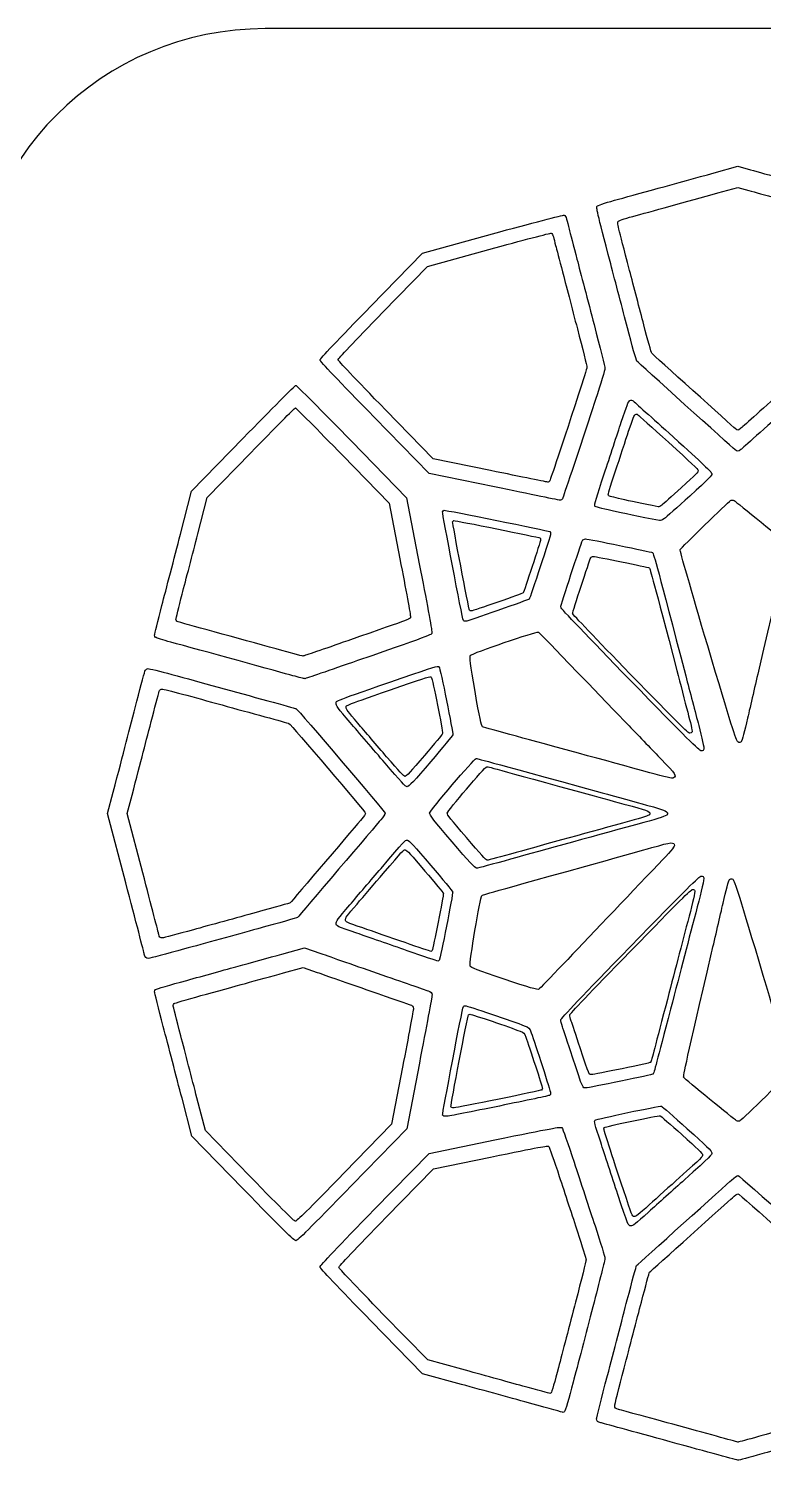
# Model space of a CAD drawing. Extents: x 0 to 3056, y 2 to 1701.
# Drawn here: x 528.6 to 770.3, y 1229.5 to 1700.7 of the extents above; entities that cross this region are included whole.
import ezdxf

# ---------------------------------------------------------------- set-up
doc = ezdxf.new("R2010")
doc.units = 0
doc.layers.add('K0102_Printing_Least_6', color=7, linetype='CONTINUOUS')

msp = doc.modelspace()

# ---------------------------------------------------------------- linework, layer by layer
at = {"layer": 'K0102_Printing_Least_6', "color": 1}
for points in [[(921.918377, 1700.664957), (606.480385, 1700.664957)], [(755.318381, 1646.582959), (761.936381, 1648.411959), (765.503381, 1647.423959)], [(641.324384, 1609.48496), (658.175384, 1626.789959), (681.226383, 1633.133959)], [(681.859383, 1549.844961), (660.347383, 1554.242961), (642.410384, 1572.645961)], [(762.787381, 1569.042961), (762.787381, 1569.045961)], [(584.293385, 1534.408962), (587.381385, 1546.347961), (601.702385, 1561.090961)], [(631.945384, 1560.191961), (647.183384, 1544.550961), (650.741384, 1526.199962)], [(566.190386, 1422.832964), (561.068386, 1442.423964), (562.634386, 1448.405964)], [(612.459385, 1389.932965), (618.886385, 1391.704965), (623.531384, 1390.098965)], [(651.599384, 1358.860966), (647.993384, 1340.153966), (632.488384, 1324.199967)], [(601.299385, 1323.130967), (586.806385, 1338.018967), (583.979385, 1348.867966)], [(646.242384, 1309.509967), (661.804383, 1325.478967), (680.598383, 1329.327967)], [(671.107383, 1259.488969), (659.896384, 1262.569968), (645.286384, 1277.561968)]]:
    msp.add_lwpolyline(points, dxfattribs=at)
at = {"layer": 'K0102_Printing_Least_6', "color": 4}
for points in [[(754.164681, 1653.215959), (761.933681, 1655.363959), (766.121681, 1654.203959)], [(645.136584, 1607.31336), (659.847584, 1622.421359), (679.971583, 1627.960359)], [(680.524583, 1555.246361), (661.743583, 1559.086361), (646.084584, 1575.152361)], [(578.570686, 1534.297962), (582.222685, 1548.414961), (599.156685, 1565.848961)], [(634.918684, 1564.785961), (652.937684, 1546.289961), (657.144684, 1524.590962)], [(762.933681, 1562.176961), (762.933681, 1562.180961)], [(554.613686, 1442.430964), (556.437686, 1449.398964)], [(560.578686, 1419.613965), (554.613686, 1442.430964)], [(611.961685, 1396.113965), (619.382685, 1398.160965), (624.746684, 1396.305965)], [(657.156684, 1360.234966), (652.992684, 1338.633967), (635.089684, 1320.211967)], [(599.074685, 1318.977967), (582.339685, 1336.168967), (579.074686, 1348.695966)], [(642.410684, 1312.148967), (660.347683, 1330.555967), (682.011683, 1334.992967)], [(671.070683, 1254.492969), (658.148684, 1258.043969), (641.308684, 1275.324968)]]:
    msp.add_lwpolyline(points, dxfattribs=at)
at = {"layer": 'K0102_Printing_Least_6', "color": 1}
for points in [[(722.500382, 1637.213959)], [(641.324384, 1609.48496)], [(721.698382, 1555.167961)], [(668.108383, 1538.350962)], [(579.139386, 1514.604962)], [(707.551382, 1508.199962)], [(651.035384, 1484.241963)], [(652.522384, 1430.446964)], [(689.004383, 1429.558964)], [(726.498382, 1396.969965)], [(697.608383, 1351.994966)], [(717.980382, 1339.043967)], [(616.390385, 1308.245967)], [(762.066381, 1235.529969)]]:
    msp.add_lwpolyline(points, close=True, dxfattribs=at)
at = {"layer": 'K0102_Printing_Least_6', "color": 4}
for points in [[(709.126582, 1601.89136)], [(634.918684, 1564.785961)], [(717.953682, 1554.137861)], [(733.859682, 1528.234962)], [(693.281683, 1512.949962)], [(689.091483, 1467.788563)], [(645.855684, 1458.961964)], [(687.152583, 1427.324964)], [(663.726683, 1394.185065)], [(704.489482, 1392.825165)], [(570.039686, 1383.723965)], [(744.111481, 1355.529466)], [(700.347682, 1350.363966)], [(711.949582, 1352.074966)], [(753.406681, 1330.734967)], [(624.472684, 1293.176968)], [(715.468682, 1243.168869)]]:
    msp.add_lwpolyline(points, close=True, dxfattribs=at)
at = {"layer": 'K0102_Printing_Least_6', "color": 1}
for points in [[(606.480385, 1700.664957), (552.757386, 1700.664957), (509.507387, 1657.414959), (509.507387, 1603.68896)], [(727.411382, 1638.893959), (732.661382, 1640.333959), (745.394381, 1643.840959), (755.318381, 1646.582959)], [(765.503381, 1647.423959), (769.601381, 1646.292959), (778.185381, 1643.930959), (791.43338, 1640.287959)], [(681.226383, 1633.133959), (693.906383, 1636.625959), (704.504382, 1639.406959), (704.781382, 1639.316959)], [(704.781382, 1639.316959), (705.086382, 1639.215959), (705.402382, 1638.684959), (705.578382, 1637.969959)], [(705.578382, 1637.969959), (705.742382, 1637.316959), (706.125382, 1635.832959), (706.429382, 1634.668959)], [(726.324382, 1621.046959), (722.367382, 1636.171959), (722.228382, 1636.766959), (722.500382, 1637.213959)], [(722.500382, 1637.213959), (722.664382, 1637.482959), (724.324382, 1638.047959), (727.411382, 1638.893959)], [(706.429382, 1634.668959), (706.734382, 1633.504959), (707.894382, 1629.055959), (709.007382, 1624.785959)], [(709.007382, 1624.785959), (710.121382, 1620.516959), (712.648382, 1610.83696), (714.621382, 1603.27396)], [(730.991382, 1603.17796), (729.704382, 1608.11196), (727.605382, 1616.15296), (726.324382, 1621.046959)], [(624.472384, 1591.60996), (624.472384, 1591.98496), (630.238384, 1598.10296), (641.324384, 1609.48496)], [(714.621382, 1603.27396), (716.597382, 1595.71196), (718.215382, 1589.20796), (718.215382, 1588.82496)], [(733.629382, 1593.83196), (733.466382, 1594.03796), (732.279382, 1598.24096), (730.991382, 1603.17796)], [(761.084381, 1569.039961), (760.026381, 1569.880961), (733.969382, 1593.41696), (733.629382, 1593.83196)], [(642.410384, 1572.645961), (630.593384, 1584.76696), (624.472384, 1591.23896), (624.472384, 1591.60996)], [(718.215382, 1588.82496), (718.215382, 1588.44196), (716.804382, 1583.82896), (715.078382, 1578.574961)], [(715.078382, 1578.574961), (707.054382, 1554.141961), (704.375382, 1546.129961), (704.125382, 1545.801961)], [(776.691381, 1581.48896), (769.435381, 1574.941961), (763.180381, 1569.341961), (762.787381, 1569.042961)], [(601.702385, 1561.090961), (609.580385, 1569.200961), (616.178385, 1575.833961), (616.366385, 1575.833961)], [(616.366385, 1575.833961), (616.554385, 1575.833961), (623.567384, 1568.793961), (631.945384, 1560.191961)], [(726.003382, 1568.215961), (727.399382, 1572.457961), (727.837382, 1573.555961), (728.203382, 1573.724961)], [(728.203382, 1573.724961), (728.536382, 1573.876961), (728.755382, 1573.843961), (729.028382, 1573.604961)], [(729.028382, 1573.604961), (729.229382, 1573.423961), (733.769382, 1569.343961), (739.109382, 1564.534961)], [(762.787381, 1569.045961), (761.909381, 1568.379961), (761.913381, 1568.379961), (761.084381, 1569.039961)], [(721.698382, 1555.167961), (723.108382, 1559.428961), (725.043382, 1565.299961), (726.003382, 1568.215961)], [(739.109382, 1564.534961), (746.681381, 1557.720961), (748.836381, 1555.668961), (748.883381, 1555.230961)], [(719.337382, 1547.033961), (719.187382, 1547.318961), (719.787382, 1549.385961), (721.698382, 1555.167961)], [(748.883381, 1555.230961), (748.938381, 1554.738961), (748.238381, 1554.030961), (743.300381, 1549.575961)], [(703.613382, 1545.449961), (703.480382, 1545.449961), (693.691383, 1547.426961), (681.859383, 1549.844961)], [(704.125382, 1545.801961), (703.976382, 1545.606961), (703.746382, 1545.449961), (703.613382, 1545.449961)], [(735.686382, 1543.352961), (725.284382, 1545.392961), (719.514382, 1546.695961), (719.337382, 1547.033961)], [(743.300381, 1549.575961), (740.195381, 1546.775961), (737.318382, 1544.207961), (736.907382, 1543.871961)], [(736.907382, 1543.871961), (736.429382, 1543.478961), (735.991382, 1543.292961), (735.686382, 1543.352961)], [(673.666383, 1509.270962), (673.421383, 1509.674962), (667.997383, 1538.055962), (668.108383, 1538.350962)], [(668.108383, 1538.350962), (668.168383, 1538.510962), (668.356383, 1538.697962), (668.527383, 1538.763962)], [(668.527383, 1538.763962), (668.845383, 1538.887962), (696.355383, 1533.336962), (696.794383, 1533.059962)], [(579.139386, 1514.604962), (580.276385, 1518.928962), (582.591385, 1527.841962), (584.293385, 1534.408962)], [(697.032383, 1532.481962), (697.032383, 1531.953962), (691.547383, 1515.263962), (691.284383, 1514.993962)], [(696.794383, 1533.059962), (696.925383, 1532.974962), (697.032383, 1532.716962), (697.032383, 1532.481962)], [(713.515382, 1526.491962), (713.668382, 1526.787962), (713.994382, 1526.963962), (714.386382, 1526.963962)], [(714.386382, 1526.963962), (715.164382, 1526.967962), (732.319382, 1523.450962), (732.759382, 1523.202962)], [(650.741384, 1526.199962), (652.701384, 1516.107962), (654.266384, 1507.541962), (654.223384, 1507.161962)], [(707.551382, 1508.199962), (707.551382, 1508.669962), (713.108382, 1525.709962), (713.515382, 1526.491962)], [(732.759382, 1523.202962), (733.056382, 1523.033962), (734.193382, 1518.807962), (741.861381, 1489.395963)], [(577.078386, 1506.336962), (577.078386, 1506.557962), (578.006386, 1510.277962), (579.139386, 1514.604962)], [(691.284383, 1514.993962), (691.179383, 1514.885962), (687.423383, 1513.509962), (682.935383, 1511.936962)], [(674.288383, 1509.057962), (674.018383, 1509.051962), (673.739383, 1509.147962), (673.666383, 1509.270962)], [(682.935383, 1511.936962), (678.449383, 1510.360962), (674.559383, 1509.067962), (674.288383, 1509.057962)], [(726.531382, 1488.274963), (715.125382, 1499.990963), (707.551382, 1507.939962), (707.551382, 1508.199962)], [(577.369386, 1505.688962), (577.211386, 1505.823962), (577.078386, 1506.114962), (577.078386, 1506.336962)], [(581.614385, 1504.364962), (579.441386, 1504.958962), (577.531386, 1505.553962), (577.369386, 1505.688962)], [(615.554385, 1495.025963), (612.557385, 1495.867963), (589.208385, 1502.292962), (581.614385, 1504.364962)], [(654.223384, 1507.161962), (654.134384, 1506.355962), (655.931384, 1507.045962), (633.573384, 1499.226963)], [(633.573384, 1499.226963), (625.708384, 1496.478963), (619.118385, 1494.216963), (618.922385, 1494.202963)], [(618.922385, 1494.202963), (618.732385, 1494.185963), (617.215385, 1494.559963), (615.554385, 1495.025963)], [(741.861381, 1489.395963), (742.939381, 1485.250963), (744.543381, 1479.120963), (745.423381, 1475.773963)], [(633.075384, 1477.314963), (633.146384, 1478.077963), (631.825384, 1477.569963), (651.035384, 1484.241963)], [(651.035384, 1484.241963), (659.633384, 1487.229963), (660.786383, 1487.575963), (661.077383, 1487.265963)], [(661.077383, 1487.265963), (661.413383, 1486.913963), (664.951383, 1469.330963), (664.815383, 1468.704963)], [(746.126381, 1468.783963), (745.618381, 1468.783963), (742.242381, 1472.139963), (726.531382, 1488.274963)], [(569.336386, 1474.147963), (570.523386, 1478.748963), (571.583386, 1482.676963), (571.690386, 1482.874963)], [(571.690386, 1482.874963), (571.797386, 1483.075963), (572.149386, 1483.273963), (572.478386, 1483.313963)], [(572.478386, 1483.313963), (572.807386, 1483.354963), (575.825386, 1482.625963), (579.183386, 1481.696963)], [(579.183386, 1481.696963), (587.192385, 1479.480963), (596.955385, 1476.796963), (606.295385, 1474.240963)], [(636.942384, 1472.073963), (633.589384, 1475.976963), (633.027384, 1476.738963), (633.075384, 1477.314963)], [(745.423381, 1475.773963), (746.306381, 1472.407963), (746.958381, 1469.487963), (746.879381, 1469.236963)], [(562.634386, 1448.405964), (565.676386, 1460.020963), (567.199386, 1465.873963), (569.336386, 1474.147963)], [(606.295385, 1474.240963), (610.451385, 1473.104963), (614.030385, 1472.101963), (614.247385, 1472.011963)], [(614.247385, 1472.011963), (614.827385, 1471.769963), (639.459384, 1442.878964), (639.459384, 1442.439964)], [(646.389384, 1461.036963), (643.352384, 1464.594963), (639.101384, 1469.560963), (636.942384, 1472.073963)], [(664.815383, 1468.704963), (664.777383, 1468.526963), (662.089383, 1465.272963), (658.845384, 1461.476963)], [(746.879381, 1469.236963), (746.788381, 1468.939963), (746.531381, 1468.783963), (746.126381, 1468.783963)], [(652.432384, 1454.574964), (652.037384, 1454.574964), (650.583384, 1456.128964), (646.389384, 1461.036963)], [(658.845384, 1461.476963), (654.357384, 1456.223964), (652.822384, 1454.574964), (652.432384, 1454.574964)], [(666.329383, 1442.500964), (666.422383, 1443.232964), (678.801383, 1457.791964), (679.331383, 1457.791964)], [(679.331383, 1457.791964), (679.773383, 1457.791964), (680.282383, 1457.651964), (714.648382, 1448.184964)], [(714.648382, 1448.184964), (718.511382, 1447.119964), (724.131382, 1445.578964), (727.133382, 1444.759964)], [(639.459384, 1442.439964), (639.459384, 1442.235964), (638.901384, 1441.403964), (638.221384, 1440.591964)], [(672.622383, 1434.456964), (667.471383, 1440.490964), (666.270383, 1442.020964), (666.329383, 1442.500964)], [(732.829382, 1441.984964), (732.677382, 1441.701964), (730.717382, 1441.059964), (726.321382, 1439.854964)], [(727.133382, 1444.759964), (732.784382, 1443.218964), (733.353382, 1442.942964), (732.829382, 1441.984964)], [(638.221384, 1440.591964), (637.245384, 1439.434964), (615.277385, 1413.676965), (614.700385, 1413.016965)], [(726.321382, 1439.854964), (714.051382, 1436.487964), (697.896383, 1432.028964), (689.004383, 1429.558964)], [(679.490383, 1427.026964), (679.118383, 1427.009964), (677.383383, 1428.883964), (672.622383, 1434.456964)], [(645.245384, 1422.638964), (651.738384, 1430.252964), (651.919384, 1430.446964), (652.522384, 1430.446964)], [(652.522384, 1430.446964), (652.912384, 1430.446964), (654.509384, 1428.724964), (659.008384, 1423.451964)], [(689.004383, 1429.558964), (684.046383, 1428.177964), (679.763383, 1427.039964), (679.490383, 1427.026964)], [(659.008384, 1423.451964), (662.290383, 1419.605965), (665.009383, 1416.309965), (665.048383, 1416.128965)], [(571.428386, 1402.635965), (571.364386, 1402.967965), (569.007386, 1412.057965), (566.190386, 1422.832964)], [(636.641384, 1412.571965), (638.773384, 1415.057965), (642.645384, 1419.585965), (645.245384, 1422.638964)], [(665.048383, 1416.128965), (665.153383, 1415.626965), (661.624383, 1397.660965), (661.352383, 1397.323965)], [(726.498382, 1396.969965), (742.975381, 1413.893965), (746.491381, 1417.389965), (747.024381, 1417.389965)], [(747.813381, 1416.929965), (747.891381, 1416.676965), (747.027381, 1412.927965), (745.894381, 1408.602965)], [(747.024381, 1417.389965), (747.444381, 1417.389965), (747.720381, 1417.229965), (747.813381, 1416.929965)], [(603.465385, 1409.809965), (597.360385, 1408.135965), (588.067385, 1405.573965), (582.811385, 1404.111965)], [(614.700385, 1413.016965), (614.623385, 1412.928965), (609.565385, 1411.483965), (603.465385, 1409.809965)], [(632.831384, 1407.360965), (632.771384, 1407.957965), (633.296384, 1408.672965), (636.641384, 1412.571965)], [(582.811385, 1404.111965), (577.552386, 1402.652965), (572.971386, 1401.448965), (572.633386, 1401.441965)], [(638.553384, 1404.717965), (632.984384, 1406.642965), (632.899384, 1406.681965), (632.831384, 1407.360965)], [(652.453384, 1399.893965), (647.918384, 1401.471965), (641.664384, 1403.642965), (638.553384, 1404.717965)], [(745.894381, 1408.602965), (743.436381, 1399.212965), (741.039381, 1390.032965), (738.205382, 1379.141966)], [(572.633386, 1401.441965), (571.931386, 1401.421965), (571.596386, 1401.753965), (571.428386, 1402.635965)], [(660.906383, 1397.027965), (660.792383, 1397.027965), (656.988384, 1398.316965), (652.453384, 1399.893965)], [(661.352383, 1397.323965), (661.221383, 1397.158965), (661.022383, 1397.027965), (660.906383, 1397.027965)], [(706.613382, 1376.048966), (706.613382, 1376.382966), (713.193382, 1383.302965), (726.498382, 1396.969965)], [(599.962385, 1386.488965), (603.301385, 1387.408965), (608.924385, 1388.957965), (612.459385, 1389.932965)], [(623.531384, 1390.098965), (626.085384, 1389.211965), (633.906384, 1386.485965), (640.912384, 1384.039965)], [(585.322385, 1382.453965), (590.034385, 1383.752965), (596.623385, 1385.568965), (599.962385, 1386.488965)], [(576.451386, 1379.834966), (576.617386, 1379.972966), (580.605385, 1381.150965), (585.322385, 1382.453965)], [(640.912384, 1384.039965), (647.918384, 1381.593965), (653.862384, 1379.533966), (654.126384, 1379.459966)], [(576.154386, 1379.202966), (576.154386, 1379.411966), (576.289386, 1379.695966), (576.451386, 1379.834966)], [(578.651386, 1369.269966), (577.277386, 1374.523966), (576.154386, 1378.992966), (576.154386, 1379.202966)], [(655.201384, 1378.207966), (655.201384, 1377.852966), (653.581384, 1369.147966), (651.599384, 1358.860966)], [(654.126384, 1379.459966), (654.891384, 1379.245966), (655.195384, 1378.893966), (655.201384, 1378.207966)], [(667.536383, 1345.868966), (667.410383, 1346.202966), (673.031383, 1375.650966), (673.308383, 1376.106966)], [(673.308383, 1376.106966), (673.385383, 1376.238966), (673.652383, 1376.344966), (673.896383, 1376.344966)], [(673.896383, 1376.344966), (674.319383, 1376.344966), (687.249383, 1371.946966), (690.272383, 1370.776966)], [(707.122382, 1374.074966), (706.842382, 1374.883966), (706.613382, 1375.771966), (706.613382, 1376.048966)], [(738.205382, 1379.141966), (734.248382, 1363.955966), (733.357382, 1360.625966), (733.207382, 1360.472966)], [(710.027382, 1365.323966), (708.710382, 1369.325966), (707.403382, 1373.265966), (707.122382, 1374.074966)], [(583.979385, 1348.867966), (582.419385, 1354.831966), (580.024385, 1364.013966), (578.651386, 1369.269966)], [(690.272383, 1370.776966), (691.624383, 1370.250966), (691.674383, 1370.201966), (692.186383, 1368.813966)], [(692.186383, 1368.813966), (693.326383, 1365.707966), (697.608383, 1352.427966), (697.608383, 1351.994966)], [(713.872382, 1356.463966), (712.896382, 1356.433966), (713.142382, 1355.870966), (710.027382, 1365.323966)], [(723.859382, 1358.399966), (718.803382, 1357.348966), (714.306382, 1356.477966), (713.872382, 1356.463966)], [(733.207382, 1360.472966), (733.125382, 1360.387966), (728.919382, 1359.454966), (723.859382, 1358.399966)], [(683.363383, 1348.406966), (675.786383, 1346.846966), (669.152383, 1345.564966), (668.623383, 1345.554966)], [(697.374383, 1351.387966), (697.245383, 1351.304966), (690.941383, 1349.962966), (683.363383, 1348.406966)], [(697.608383, 1351.994966), (697.608383, 1351.740966), (697.503383, 1351.469966), (697.374383, 1351.387966)], [(668.623383, 1345.554966), (667.998383, 1345.541966), (667.615383, 1345.653966), (667.536383, 1345.868966)], [(717.980382, 1339.043967), (718.315382, 1339.382967), (735.761382, 1343.065966), (736.369382, 1342.927966)], [(736.369382, 1342.927966), (736.546382, 1342.888966), (739.760382, 1340.092966), (743.515381, 1336.714967)], [(719.547382, 1332.945967), (717.898382, 1337.953967), (717.691382, 1338.755967), (717.980382, 1339.043967)], [(743.515381, 1336.714967), (748.657381, 1332.085967), (750.339381, 1330.439967), (750.339381, 1330.038967)], [(680.598383, 1329.327967), (696.700383, 1332.621967), (699.441383, 1333.126967), (699.719383, 1332.831967)], [(699.719383, 1332.831967), (699.898383, 1332.642967), (701.457382, 1328.189967), (703.186382, 1322.932967)], [(724.305382, 1318.515967), (722.734382, 1323.283967), (720.592382, 1329.779967), (719.547382, 1332.945967)], [(750.339381, 1330.038967), (750.339381, 1329.420967), (750.148381, 1329.233967), (742.720381, 1322.554967)], [(632.488384, 1324.199967), (620.195384, 1311.544967), (616.866385, 1308.245967), (616.390385, 1308.245967)], [(616.390385, 1308.245967), (615.916385, 1308.245967), (612.777385, 1311.341967), (601.299385, 1323.130967)], [(703.186382, 1322.932967), (704.911382, 1317.679967), (707.605382, 1309.499967), (709.167382, 1304.758967)], [(742.720381, 1322.554967), (739.743382, 1319.875967), (735.324382, 1315.890967), (732.900382, 1313.696967)], [(727.823382, 1309.777967), (727.163382, 1309.845967), (727.133382, 1309.920967), (724.305382, 1318.515967)], [(732.874382, 1291.422968), (733.566382, 1292.059968), (759.011381, 1314.949967), (760.144381, 1315.957967)], [(760.144381, 1315.957967), (760.945381, 1316.665967), (761.766381, 1317.248967), (761.970381, 1317.248967)], [(761.970381, 1317.248967), (762.406381, 1317.248967), (790.97438, 1291.558968), (791.21238, 1290.952968)], [(732.900382, 1313.696967), (729.112382, 1310.269967), (728.395382, 1309.717967), (727.823382, 1309.777967)], [(630.680384, 1293.049968), (630.680384, 1293.375968), (635.990384, 1298.989968), (646.242384, 1309.509967)], [(709.167382, 1304.758967), (710.730382, 1300.013967), (712.008382, 1295.858968), (712.008382, 1295.526968)], [(645.286384, 1277.561968), (635.675384, 1287.430968), (630.680384, 1292.727968), (630.680384, 1293.049968)], [(712.008382, 1295.526968), (712.008382, 1295.194968), (710.445382, 1288.935968), (708.534382, 1281.615968)], [(730.187382, 1281.548968), (731.577382, 1286.898968), (732.785382, 1291.340968), (732.874382, 1291.422968)], [(708.534382, 1281.615968), (706.625382, 1274.299968), (704.097382, 1264.623968), (702.922382, 1260.112968)], [(724.535382, 1259.887969), (726.256382, 1266.451968), (728.797382, 1276.200968), (730.187382, 1281.548968)], [(691.151383, 1253.968969), (686.292383, 1255.310969), (677.271383, 1257.794969), (671.107383, 1259.488969)], [(702.922382, 1260.112968), (701.745382, 1255.605969), (700.651382, 1251.833969), (700.492382, 1251.728969)], [(721.412382, 1247.420969), (721.412382, 1247.710969), (722.816382, 1253.320969), (724.535382, 1259.887969)], [(700.095382, 1251.535969), (700.038382, 1251.531969), (696.012383, 1252.630969), (691.151383, 1253.968969)], [(700.492382, 1251.728969), (700.332382, 1251.623969), (700.152382, 1251.538969), (700.095382, 1251.535969)], [(722.608382, 1246.286969), (721.780382, 1246.457969), (721.412382, 1246.804969), (721.412382, 1247.420969)], [(742.531381, 1240.839969), (731.904382, 1243.769969), (722.938382, 1246.221969), (722.608382, 1246.286969)], [(762.066381, 1235.529969), (761.947381, 1235.519969), (753.155381, 1237.907969), (742.531381, 1240.839969)], [(788.41338, 1242.751969), (781.16138, 1240.768969), (772.315381, 1238.339969), (768.755381, 1237.348969)], [(768.755381, 1237.348969), (765.196381, 1236.360969), (762.185381, 1235.539969), (762.066381, 1235.529969)]]:
    msp.add_open_spline(points, degree=3, dxfattribs=at)
at = {"layer": 'K0102_Printing_Least_6', "color": 4}
for points in [[(766.121681, 1654.203959), (770.933681, 1652.875959), (781.01168, 1650.102959), (796.56668, 1645.824959)], [(721.398682, 1644.188959), (727.562682, 1645.879959), (742.511681, 1649.996959), (754.164681, 1653.215959)], [(720.121682, 1623.234959), (715.476682, 1640.992959), (715.312682, 1641.691959), (715.632682, 1642.215959)], [(715.632682, 1642.215959), (715.824682, 1642.531959), (717.773682, 1643.195959), (721.398682, 1644.188959)], [(679.971583, 1627.960359), (691.041583, 1631.008359), (700.294582, 1633.436359), (700.535582, 1633.358359)], [(700.535582, 1633.358359), (700.802582, 1633.269359), (701.078582, 1632.806359), (701.231582, 1632.182359)], [(701.231582, 1632.182359), (701.374582, 1631.611359), (701.709582, 1630.316359), (701.974582, 1629.300359)], [(701.974582, 1629.300359), (702.240582, 1628.283359), (703.253582, 1624.399359), (704.225582, 1620.672359)], [(725.601682, 1602.25496), (724.090682, 1608.04796), (721.625682, 1617.48896), (720.121682, 1623.234959)], [(704.225582, 1620.672359), (705.197582, 1616.94536), (707.404582, 1608.49436), (709.126582, 1601.89136)], [(630.423584, 1591.70836), (630.423584, 1592.03536), (635.457584, 1597.37736), (645.136584, 1607.31336)], [(709.126582, 1601.89136), (710.851582, 1595.28936), (712.264582, 1589.61136), (712.264582, 1589.27736)], [(728.699682, 1591.28196), (728.507682, 1591.52396), (727.113682, 1596.45796), (725.601682, 1602.25496)], [(646.084584, 1575.152361), (635.767584, 1585.73436), (630.423584, 1591.38436), (630.423584, 1591.70836)], [(712.264582, 1589.27736), (712.264582, 1588.94236), (711.032582, 1584.91536), (709.525582, 1580.32836)], [(760.933681, 1562.172961), (759.691681, 1563.160961), (729.097682, 1590.79396), (728.699682, 1591.28196)], [(599.156685, 1565.848961), (608.472685, 1575.438961), (616.273685, 1583.28196), (616.496685, 1583.28196)], [(616.496685, 1583.28196), (616.718685, 1583.28196), (625.011684, 1574.957961), (634.918684, 1564.785961)], [(709.525582, 1580.32836), (702.520582, 1558.997361), (700.181582, 1552.003361), (699.963583, 1551.716361)], [(726.422682, 1578.297861), (726.855682, 1578.496861), (727.140682, 1578.453861), (727.496682, 1578.141861)], [(723.558682, 1571.125861), (725.375682, 1576.648861), (725.945682, 1578.078861), (726.422682, 1578.297861)], [(727.496682, 1578.141861), (727.757682, 1577.906861), (733.668682, 1572.594861), (740.621681, 1566.332861)], [(779.257681, 1576.789961), (770.738681, 1569.102961), (763.394681, 1562.527961), (762.933681, 1562.176961)], [(717.953682, 1554.137861), (719.789682, 1559.684861), (722.308682, 1567.328861), (723.558682, 1571.125861)], [(740.621681, 1566.332861), (750.480681, 1557.461861), (753.285681, 1554.789861), (753.347681, 1554.219861)], [(762.933681, 1562.180961), (761.902681, 1561.398961), (761.906681, 1561.398961), (760.933681, 1562.172961)], [(699.516583, 1551.409361), (699.400583, 1551.409361), (690.854583, 1553.135361), (680.524583, 1555.246361)], [(699.963583, 1551.716361), (699.833583, 1551.546361), (699.632583, 1551.409361), (699.516583, 1551.409361)], [(714.879682, 1543.547861), (714.683682, 1543.918861), (715.465682, 1546.609861), (717.953682, 1554.137861)], [(753.347681, 1554.219861), (753.418681, 1553.578861), (752.507681, 1552.656861), (746.078681, 1546.856861)], [(746.078681, 1546.856861), (742.035681, 1543.211861), (738.289682, 1539.867862), (737.754682, 1539.430862)], [(759.484681, 1545.333961), (759.811681, 1545.563961), (760.255681, 1545.568961), (760.670681, 1545.350961)], [(671.625683, 1505.914962), (671.324683, 1506.410962), (664.656683, 1541.297961), (664.793683, 1541.660961)], [(664.793683, 1541.660961), (664.867683, 1541.856961), (665.097683, 1542.086961), (665.308683, 1542.168961)], [(665.308683, 1542.168961), (665.699683, 1542.320961), (699.515683, 1535.496962), (700.054682, 1535.156962)], [(736.164682, 1538.754862), (722.621682, 1541.410861), (715.109682, 1543.106861), (714.879682, 1543.547861)], [(742.964681, 1529.241962), (743.226681, 1529.739962), (758.615681, 1544.730961), (759.484681, 1545.333961)], [(760.670681, 1545.350961), (761.498681, 1544.920961), (777.747681, 1531.632962), (778.076681, 1531.124962)], [(737.754682, 1539.430862), (737.132682, 1538.918862), (736.562682, 1538.676862), (736.164682, 1538.754862)], [(572.476686, 1510.879962), (573.820686, 1515.992962), (576.558686, 1526.531962), (578.570686, 1534.297962)], [(700.347682, 1534.445962), (700.347682, 1533.797962), (693.605683, 1513.281962), (693.281683, 1512.949962)], [(700.054682, 1535.156962), (700.215682, 1535.051962), (700.347682, 1534.734962), (700.347682, 1534.445962)], [(703.644682, 1510.250962), (703.644682, 1510.813962), (710.304682, 1531.238962), (710.793682, 1532.176962)], [(710.793682, 1532.176962), (710.976682, 1532.531962), (711.367682, 1532.742962), (711.836682, 1532.742962)], [(711.836682, 1532.742962), (712.769682, 1532.746962), (733.332682, 1528.531962), (733.859682, 1528.234962)], [(733.859682, 1528.234962), (734.215682, 1528.031962), (735.578682, 1522.965962), (744.769681, 1487.711963)], [(752.010681, 1497.521963), (746.430681, 1516.309962), (742.819681, 1528.964962), (742.964681, 1529.241962)], [(778.076681, 1531.124962), (778.297681, 1530.779962), (777.150681, 1525.660962), (768.905681, 1490.172963)], [(657.144684, 1524.590962), (659.461684, 1512.656962), (661.312683, 1502.527962), (661.261683, 1502.078962)], [(693.281683, 1512.949962), (693.152683, 1512.816962), (688.535683, 1511.125962), (683.019683, 1509.191962)], [(570.039686, 1501.102962), (570.039686, 1501.363962), (571.136686, 1505.762962), (572.476686, 1510.879962)], [(683.019683, 1509.191962), (677.504683, 1507.254962), (672.722683, 1505.664962), (672.390683, 1505.652962)], [(726.394682, 1486.367963), (712.722682, 1500.410962), (703.644682, 1509.938962), (703.644682, 1510.250962)], [(672.390683, 1505.652962), (672.058683, 1505.645962), (671.715683, 1505.762962), (671.625683, 1505.914962)], [(570.382686, 1500.336962), (570.195686, 1500.496962), (570.039686, 1500.840962), (570.039686, 1501.102962)], [(575.402686, 1498.770963), (572.832686, 1499.473963), (570.574686, 1500.176962), (570.382686, 1500.336962)], [(615.535685, 1487.727963), (611.992685, 1488.723963), (584.382685, 1496.320963), (575.402686, 1498.770963)], [(661.261683, 1502.078962), (661.156683, 1501.125962), (663.281683, 1501.941962), (636.843684, 1492.695963)], [(673.956483, 1494.438563), (674.488483, 1495.121563), (695.707483, 1502.400562), (696.242483, 1502.083562)], [(696.242483, 1502.083562), (696.688483, 1501.818562), (697.118483, 1501.372562), (726.136482, 1471.226563)], [(675.489483, 1482.548563), (673.904483, 1491.724563), (673.609483, 1493.989563), (673.956483, 1494.438563)], [(761.952681, 1465.919963), (761.412681, 1466.202963), (759.698681, 1471.645963), (752.010681, 1497.521963)], [(564.242686, 1479.379963), (565.625686, 1484.738963), (566.859686, 1489.313963), (566.984686, 1489.543963)], [(566.984686, 1489.543963), (567.109686, 1489.777963), (567.519686, 1490.008963), (567.902686, 1490.055963)], [(567.902686, 1490.055963), (568.285686, 1490.102963), (571.800686, 1489.254963), (575.711686, 1488.172963)], [(636.843684, 1492.695963), (627.543684, 1489.445963), (619.750685, 1486.770963), (619.519685, 1486.754963)], [(651.472684, 1487.016963), (661.867683, 1490.629963), (663.261683, 1491.047963), (663.613683, 1490.672963)], [(663.613683, 1490.672963), (664.019683, 1490.246963), (668.297683, 1468.988963), (668.132683, 1468.231963)], [(768.905681, 1490.172963), (767.741681, 1485.172963), (766.029681, 1477.773963), (765.099681, 1473.730963)], [(575.711686, 1488.172963), (585.039685, 1485.590963), (596.410685, 1482.465963), (607.289685, 1479.488963)], [(619.519685, 1486.754963), (619.293685, 1486.734963), (617.500685, 1487.176963), (615.535685, 1487.727963)], [(629.757684, 1478.641963), (629.843684, 1479.563963), (628.246684, 1478.949963), (651.472684, 1487.016963)], [(749.882681, 1463.004963), (749.273681, 1463.004963), (745.226681, 1467.027963), (726.394682, 1486.367963)], [(744.769681, 1487.711963), (746.062681, 1482.742963), (747.984681, 1475.395963), (749.039681, 1471.383963)], [(607.289685, 1479.488963), (612.129685, 1478.164963), (616.297685, 1476.996963), (616.550685, 1476.891963)], [(677.970483, 1470.933563), (677.584483, 1471.138563), (676.956483, 1474.069563), (675.489483, 1482.548563)], [(556.437686, 1449.398964), (559.980686, 1462.926963), (561.754686, 1469.742963), (564.242686, 1479.379963)], [(616.550685, 1476.891963), (617.226685, 1476.609963), (645.914684, 1442.961964), (645.914684, 1442.449964)], [(634.433684, 1472.305963), (630.379684, 1477.023963), (629.699684, 1477.945963), (629.757684, 1478.641963)], [(645.855684, 1458.961964), (642.183684, 1463.262963), (637.043684, 1469.266963), (634.433684, 1472.305963)], [(689.091483, 1467.788563), (683.259483, 1469.365563), (678.253483, 1470.782563), (677.970483, 1470.933563)], [(726.136482, 1471.226563), (729.398482, 1467.836563), (734.148482, 1462.913563), (736.688482, 1460.288563)], [(749.039681, 1471.383963), (750.097681, 1467.348963), (750.879681, 1463.848963), (750.785681, 1463.547963)], [(765.099681, 1473.730963), (764.161681, 1469.666963), (763.227681, 1466.203963), (763.003681, 1465.980963)], [(668.132683, 1468.231963), (668.086683, 1468.016963), (664.836683, 1464.082963), (660.914683, 1459.492964)], [(732.929482, 1455.823564), (718.526482, 1459.775564), (699.547483, 1464.954563), (689.091483, 1467.788563)], [(763.003681, 1465.980963), (762.741681, 1465.716963), (762.381681, 1465.694963), (761.952681, 1465.919963)], [(750.785681, 1463.547963), (750.675681, 1463.191963), (750.367681, 1463.004963), (749.882681, 1463.004963)], [(653.160684, 1451.148964), (652.683684, 1451.148964), (650.925684, 1453.027964), (645.855684, 1458.961964)], [(660.914683, 1459.492964), (655.488684, 1453.141964), (653.632684, 1451.148964), (653.160684, 1451.148964)], [(660.535583, 1442.516964), (660.644583, 1443.375964), (675.175583, 1460.465963), (675.797583, 1460.465963)], [(675.797583, 1460.465963), (676.316583, 1460.465963), (676.914583, 1460.301963), (717.254582, 1449.188964)], [(736.688482, 1460.288563), (741.468481, 1455.347564), (741.877481, 1454.728564), (740.775481, 1454.074564)], [(740.775481, 1454.074564), (740.452481, 1453.879564), (738.088482, 1454.405564), (732.929482, 1455.823564)], [(717.254582, 1449.188964), (721.789582, 1447.938964), (728.386582, 1446.129964), (731.910582, 1445.168964)], [(645.914684, 1442.449964), (645.914684, 1442.211964), (645.265684, 1441.242964), (644.472684, 1440.297964)], [(667.922583, 1433.074964), (661.875583, 1440.156964), (660.465583, 1441.953964), (660.535583, 1442.516964)], [(738.597582, 1441.910964), (738.418582, 1441.578964), (736.117582, 1440.824964), (730.957582, 1439.410964)], [(731.910582, 1445.168964), (738.543582, 1443.359964), (739.211582, 1443.035964), (738.597582, 1441.910964)], [(644.472684, 1440.297964), (643.336684, 1438.949964), (617.750685, 1408.949965), (617.078685, 1408.180965)], [(730.957582, 1439.410964), (716.554582, 1435.457964), (697.590583, 1430.223964), (687.152583, 1427.324964)], [(644.539684, 1424.341064), (652.273684, 1433.411064), (652.488684, 1433.642064), (653.207684, 1433.642064)], [(653.207684, 1433.642064), (653.672684, 1433.642064), (655.574684, 1431.591064), (660.933683, 1425.310064)], [(675.984583, 1424.352964), (675.547583, 1424.332964), (673.511583, 1426.531964), (667.922583, 1433.074964)], [(733.663482, 1431.173164), (740.280481, 1433.039164), (741.019481, 1433.106164), (741.072481, 1431.825164)], [(719.030482, 1427.070164), (723.561482, 1428.335164), (730.147482, 1430.182164), (733.663482, 1431.173164)], [(741.072481, 1431.825164), (741.090481, 1431.448164), (739.506482, 1429.617164), (735.811482, 1425.747164)], [(634.289684, 1412.349065), (636.828684, 1415.310065), (641.441684, 1420.704064), (644.539684, 1424.341064)], [(660.933683, 1425.310064), (664.843683, 1420.728064), (668.082683, 1416.802065), (668.129683, 1416.587065)], [(687.152583, 1427.324964), (681.332583, 1425.703964), (676.304583, 1424.367964), (675.984583, 1424.352964)], [(677.686483, 1415.383165), (678.131483, 1415.651165), (678.728483, 1415.818165), (719.030482, 1427.070164)], [(735.811482, 1425.747164), (725.502482, 1414.940165), (711.943482, 1400.686165), (704.489482, 1392.825165)], [(566.679686, 1396.090965), (566.605686, 1396.477965), (563.859686, 1407.063965), (560.578686, 1419.613965)], [(726.394582, 1398.418965), (745.246581, 1417.781965), (749.269581, 1421.781964), (749.879581, 1421.781964)], [(750.781581, 1421.254964), (750.871581, 1420.965964), (749.882581, 1416.676965), (748.586581, 1411.727965)], [(749.879581, 1421.781964), (750.359581, 1421.781964), (750.675581, 1421.598964), (750.781581, 1421.254964)], [(757.088481, 1412.923465), (758.026481, 1416.987465), (758.960481, 1420.450464), (759.184481, 1420.673464)], [(759.184481, 1420.673464), (759.446481, 1420.937464), (759.806481, 1420.959464), (760.235481, 1420.734464)], [(760.235481, 1420.734464), (760.775481, 1420.451464), (762.489481, 1415.008465), (770.177481, 1389.132465)], [(668.129683, 1416.587065), (668.254683, 1415.989065), (664.050683, 1394.587065), (663.726683, 1394.185065)], [(673.849483, 1392.137165), (673.500483, 1392.930165), (677.153483, 1415.063165), (677.686483, 1415.383165)], [(629.750684, 1406.142065), (629.679684, 1406.853065), (630.304684, 1407.704065), (634.289684, 1412.349065)], [(748.586581, 1411.727965), (745.773581, 1400.984965), (743.031581, 1390.481965), (739.789582, 1378.020966)], [(753.282481, 1396.481465), (754.446481, 1401.482465), (756.158481, 1408.880465), (757.088481, 1412.923465)], [(603.992685, 1404.445965), (596.882685, 1402.496965), (586.058685, 1399.512965), (579.937686, 1397.809965)], [(617.078685, 1408.180965), (616.988685, 1408.078965), (611.097685, 1406.395965), (603.992685, 1404.445965)], [(636.566684, 1402.993065), (629.933684, 1405.286065), (629.832684, 1405.333065), (629.750684, 1406.142065)], [(653.125684, 1397.247065), (647.722684, 1399.126065), (640.273684, 1401.712065), (636.566684, 1402.993065)], [(568.082686, 1394.699965), (567.265686, 1394.676965), (566.875686, 1395.063965), (566.679686, 1396.090965)], [(579.937686, 1397.809965), (573.812686, 1396.109965), (568.476686, 1394.707965), (568.082686, 1394.699965)], [(597.531685, 1392.137965), (601.386685, 1393.199965), (607.879685, 1394.988965), (611.961685, 1396.113965)], [(624.746684, 1396.305965), (627.695684, 1395.281965), (636.726684, 1392.133965), (644.816684, 1389.309965)], [(663.195683, 1393.833065), (663.058683, 1393.833065), (658.527684, 1395.368065), (653.125684, 1397.247065)], [(703.644582, 1374.481966), (703.644582, 1374.863966), (711.172582, 1382.781965), (726.394582, 1398.418965)], [(744.111481, 1355.529466), (743.890481, 1355.874466), (745.037481, 1360.993466), (753.282481, 1396.481465)], [(580.625685, 1387.477965), (586.066685, 1388.977965), (593.675685, 1391.074965), (597.531685, 1392.137965)], [(663.726683, 1394.185065), (663.570683, 1393.989065), (663.332683, 1393.833065), (663.195683, 1393.833065)], [(685.044483, 1387.849165), (676.213483, 1390.805165), (674.079483, 1391.619165), (673.849483, 1392.137165)], [(704.489482, 1392.825165), (700.335482, 1388.438165), (696.714483, 1384.703165), (696.447483, 1384.525165)], [(570.382686, 1384.453965), (570.574686, 1384.613965), (575.179686, 1385.973965), (580.625685, 1387.477965)], [(644.816684, 1389.309965), (652.906684, 1386.484965), (659.769684, 1384.106965), (660.074683, 1384.020965)], [(696.447483, 1384.525165), (696.083483, 1384.283165), (693.205483, 1385.119165), (685.044483, 1387.849165)], [(770.177481, 1389.132465), (775.757481, 1370.344466), (779.368481, 1357.689466), (779.223481, 1357.412466)], [(570.039686, 1383.723965), (570.039686, 1383.965965), (570.195686, 1384.293965), (570.382686, 1384.453965)], [(572.922686, 1372.254966), (571.336686, 1378.320966), (570.039686, 1383.481965), (570.039686, 1383.723965)], [(661.316683, 1382.574965), (661.316683, 1382.164965), (659.445684, 1372.113966), (657.156684, 1360.234966)], [(660.074683, 1384.020965), (660.957683, 1383.773965), (661.308683, 1383.367965), (661.316683, 1382.574965)], [(664.797683, 1343.121966), (664.648683, 1343.516966), (671.293683, 1378.328966), (671.621683, 1378.867966)], [(671.621683, 1378.867966), (671.711683, 1379.023966), (672.027683, 1379.148966), (672.316683, 1379.148966)], [(672.316683, 1379.148966), (672.816683, 1379.148966), (688.101683, 1373.949966), (691.675683, 1372.566966)], [(739.789582, 1378.020966), (735.261582, 1360.645966), (734.242582, 1356.836966), (734.070582, 1356.660966)], [(579.074686, 1348.695966), (577.273686, 1355.582966), (574.507686, 1366.184966), (572.922686, 1372.254966)], [(691.675683, 1372.566966), (693.273683, 1371.945966), (693.332683, 1371.887966), (693.937683, 1370.246966)], [(704.226582, 1372.223966), (703.906582, 1373.148966), (703.644582, 1374.164966), (703.644582, 1374.481966)], [(707.550582, 1362.211966), (706.043582, 1366.789966), (704.547582, 1371.297966), (704.226582, 1372.223966)], [(693.937683, 1370.246966), (695.285683, 1366.574966), (700.347682, 1350.875966), (700.347682, 1350.363966)], [(711.949582, 1352.074966), (710.832582, 1352.039966), (711.113582, 1351.395966), (707.550582, 1362.211966)], [(779.223481, 1357.412466), (778.961481, 1356.914466), (763.572481, 1341.923466), (762.703481, 1341.320466)], [(723.375582, 1354.289966), (717.590582, 1353.086966), (712.445582, 1352.090966), (711.949582, 1352.074966)], [(734.070582, 1356.660966), (733.976582, 1356.563966), (729.164582, 1355.496966), (723.375582, 1354.289966)], [(761.517481, 1341.303466), (760.689481, 1341.733466), (744.440481, 1355.021466), (744.111481, 1355.529466)], [(700.070682, 1349.645966), (699.918683, 1349.547966), (692.465683, 1347.961966), (683.507683, 1346.121966)], [(700.347682, 1350.363966), (700.347682, 1350.063966), (700.222682, 1349.742966), (700.070682, 1349.645966)], [(666.082683, 1342.750966), (665.343683, 1342.734966), (664.890683, 1342.867966), (664.797683, 1343.121966)], [(683.507683, 1346.121966), (674.550683, 1344.277966), (666.707683, 1342.762966), (666.082683, 1342.750966)], [(714.933682, 1341.441966), (715.332682, 1341.844966), (736.074682, 1346.223966), (736.797682, 1346.059966)], [(736.797682, 1346.059966), (737.007682, 1346.012966), (740.828681, 1342.688966), (745.293681, 1338.672967)], [(682.011683, 1334.992967), (700.570682, 1338.789967), (703.730682, 1339.371967), (704.050682, 1339.031967)], [(704.050682, 1339.031967), (704.257682, 1338.813967), (706.054682, 1333.680967), (708.047682, 1327.621967)], [(716.797682, 1334.191967), (714.836682, 1340.145966), (714.590682, 1341.098966), (714.933682, 1341.441966)], [(745.293681, 1338.672967), (751.406681, 1333.168967), (753.406681, 1331.211967), (753.406681, 1330.734967)], [(762.703481, 1341.320466), (762.376481, 1341.091466), (761.932481, 1341.085466), (761.517481, 1341.303466)], [(722.453682, 1317.035967), (720.586682, 1322.703967), (718.039682, 1330.426967), (716.797682, 1334.191967)], [(753.406681, 1330.734967), (753.406681, 1330.000967), (753.179681, 1329.777967), (744.347681, 1321.836967)], [(708.047682, 1327.621967), (710.035682, 1321.566967), (713.140682, 1312.137967), (714.941682, 1306.672967)], [(635.089684, 1320.211967), (620.894684, 1305.598967), (617.050685, 1301.789967), (616.500685, 1301.789967)], [(728.613682, 1293.629868), (729.406682, 1294.359868), (758.586681, 1320.609867), (759.886681, 1321.766867)], [(744.347681, 1321.836967), (740.808681, 1318.652967), (735.554682, 1313.914967), (732.672682, 1311.305967)], [(759.886681, 1321.766867), (760.804681, 1322.578867), (761.746681, 1323.246867), (761.980681, 1323.246867)], [(761.980681, 1323.246867), (762.480681, 1323.246867), (795.24268, 1293.785868), (795.51568, 1293.090868)], [(616.500685, 1301.789967), (615.953685, 1301.789967), (612.328685, 1305.363967), (599.074685, 1318.977967)], [(726.636682, 1306.645967), (725.851682, 1306.727967), (725.816682, 1306.816967), (722.453682, 1317.035967)], [(624.472684, 1293.176968), (624.472684, 1293.551968), (630.593684, 1300.023967), (642.410684, 1312.148967)], [(732.672682, 1311.305967), (728.168682, 1307.231967), (727.316682, 1306.574967), (726.636682, 1306.645967)], [(714.941682, 1306.672967), (716.742682, 1301.203967), (718.215682, 1296.414968), (718.215682, 1296.031968)], [(718.215682, 1296.031968), (718.215682, 1295.648968), (716.414682, 1288.434968), (714.211682, 1279.996968)], [(641.308684, 1275.324968), (630.230684, 1286.699968), (624.472684, 1292.805968), (624.472684, 1293.176968)], [(725.531682, 1282.305868), (727.125682, 1288.441868), (728.511682, 1293.535868), (728.613682, 1293.629868)], [(719.050682, 1257.465869), (721.023682, 1264.992868), (723.937682, 1276.172868), (725.531682, 1282.305868)], [(714.211682, 1279.996968), (712.011682, 1271.563968), (709.097682, 1260.410968), (707.742682, 1255.211969)], [(694.175683, 1248.129969), (688.574683, 1249.676969), (678.175683, 1252.539969), (671.070683, 1254.492969)], [(707.742682, 1255.211969), (706.386682, 1250.016969), (705.125682, 1245.668969), (704.941682, 1245.547969)], [(715.468682, 1243.168869), (715.468682, 1243.500869), (717.078682, 1249.934869), (719.050682, 1257.465869)], [(704.484682, 1245.324969), (704.418682, 1245.320969), (699.777683, 1246.586969), (694.175683, 1248.129969)], [(704.941682, 1245.547969), (704.757682, 1245.426969), (704.550682, 1245.328969), (704.484682, 1245.324969)], [(716.840682, 1241.867869), (715.890682, 1242.063869), (715.468682, 1242.461869), (715.468682, 1243.168869)], [(739.687682, 1235.621869), (727.500682, 1238.981869), (717.218682, 1241.793869), (716.840682, 1241.867869)], [(762.090681, 1229.531869), (761.953681, 1229.520869), (751.871681, 1232.258869), (739.687682, 1235.621869)], [(792.30468, 1237.813869), (783.98868, 1235.539869), (773.843681, 1232.754869), (769.761681, 1231.617869)], [(769.761681, 1231.617869), (765.679681, 1230.484869), (762.226681, 1229.543869), (762.090681, 1229.531869)]]:
    msp.add_open_spline(points, degree=3, dxfattribs=at)

doc.saveas('drawing.dxf')
